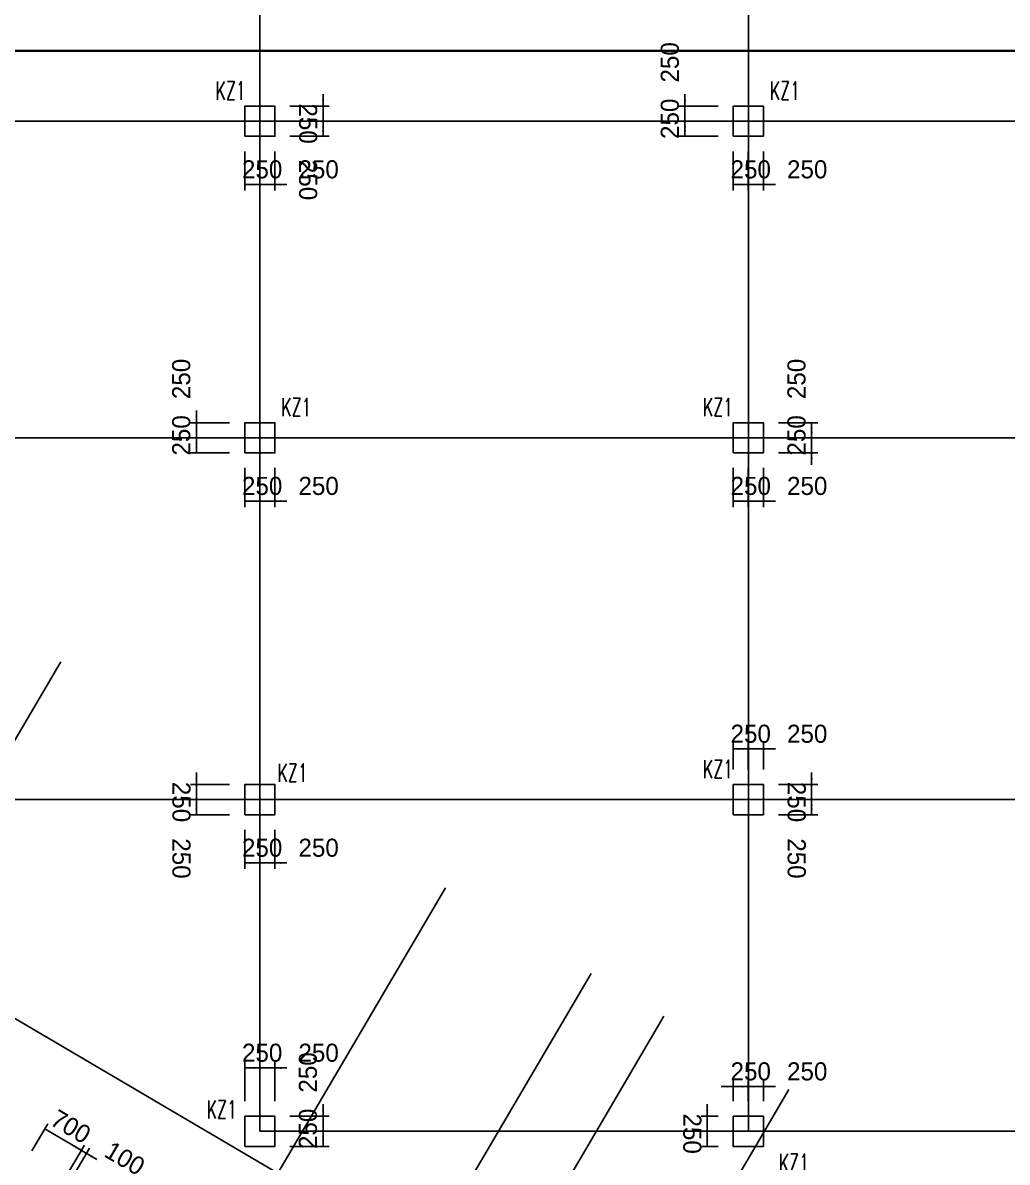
# Model space of a CAD drawing. Extents: x 387171 to 699106, y 11966 to 245688.
# Drawn here: x 504530 to 520850, y 184575 to 203470 of the extents above; entities that cross this region are included whole.
import ezdxf

# ---------------------------------------------------------------- set-up
doc = ezdxf.new("R2010")
doc.units = 0
doc.header["$LTSCALE"] = 100
doc.header["$MEASUREMENT"] = 0
for name, color, linetype in [('COLU', 7, 'Continuous'), ('DIM', 3, 'Continuous'), ('DOTE', 253, 'Continuous'), ('NUM', 7, 'Continuous'), ('小尺寸', 4, 'Continuous')]:
    doc.layers.add(name, color=color, linetype=linetype)
doc.styles.get("Standard").update_dxf_attribs({"font": 'standard'})
doc.styles.add('tk', font='tk')
doc.dimstyles.get("Standard").update_dxf_attribs({"dimtxt": 300, "dimasz": 100, "dimexe": 100, "dimexo": 250, "dimgap": 100, "dimtad": 0, "dimtoh": 1, "dimdec": 0, "dimdsep": 46, "dimcen": 0.09, "dimclrt": 7, "dimadec": 0, "dimazin": 0, "dimtfac": 1, "dimtdec": 4, "dimtofl": 0, "dimtmove": 0, "dimatfit": 3, "dimfxl": 1, "dimtolj": 1, "dimtzin": 0, "dimarcsym": 0})

# ---------------------------------------------------------------- blocks, each defined once
blk = doc.blocks.new('*D1210')
at = {"layer": '小尺寸', "color": 0, "linetype": 'ByBlock', "lineweight": -2}
for p, q in [((504682, 184762), (504947, 185213)), ((504896, 185127), (505500, 184772)), ((505285, 184407), (505551, 184858))]:
    blk.add_line(p, q, dxfattribs=at)
for points in [[(504896, 185127), (504991, 185091), (504974, 185062)], [(505500, 184772), (505405, 184809), (505422, 184837)]]:
    blk.add_solid(points, dxfattribs=at)
at = {"layer": '小尺寸', "color": 7, "linetype": 'Continuous', "lineweight": -2, "insert": (505325, 185165), "char_height": 300, "width": 566.67, "attachment_point": 5, "rotation": 329.5454, "style": 'tk'}
blk.add_mtext('700', dxfattribs=at)
blk = doc.blocks.new('*D945')
at = {"layer": '小尺寸', "color": 0, "linetype": 'ByBlock', "lineweight": -2}
for p, q in [((505285, 184407), (505551, 184858)), ((505327, 184874), (505758, 184620)), ((505371, 184356), (505637, 184808))]:
    blk.add_line(p, q, dxfattribs=at)
for points in [[(505500, 184772), (505405, 184809), (505422, 184837)], [(505586, 184722), (505681, 184685), (505664, 184657)]]:
    blk.add_solid(points, dxfattribs=at)
at = {"layer": '小尺寸', "color": 7, "linetype": 'Continuous', "lineweight": -2, "insert": (506222, 184638), "char_height": 300, "width": 476.67, "attachment_point": 5, "rotation": 329.5454, "style": 'tk'}
blk.add_mtext('100', dxfattribs=at)
blk = doc.blocks.new('*D1452')
at = {"layer": '小尺寸', "color": 0, "linetype": 'ByBlock', "lineweight": -2}
for p, q in [((504207, 184983), (503953, 184552)), ((504340, 184673), (504019, 184862)), ((504289, 184587), (503968, 184775))]:
    blk.add_line(p, q, dxfattribs=at)
for points in [[(504105, 184811), (504142, 184906), (504170, 184889)], [(504055, 184725), (504018, 184630), (503990, 184647)]]:
    blk.add_solid(points, dxfattribs=at)
at = {"layer": '小尺寸', "color": 7, "linetype": 'Continuous', "lineweight": -2, "insert": (504061, 185229), "char_height": 300, "width": 476.67, "attachment_point": 5, "rotation": 59.5454, "style": 'tk'}
blk.add_mtext('100', dxfattribs=at)
blk = doc.blocks.new('*D2270')
at = {"layer": 'DIM', "color": 0, "linetype": 'ByBlock', "lineweight": -2}
for p, q in [((516058, 185088), (515777, 185088)), ((515877, 184838), (515877, 185088)), ((516058, 184838), (515777, 184838))]:
    blk.add_line(p, q, dxfattribs=at)
for points in [[(515877, 185088), (515894, 184988), (515860, 184988)], [(515877, 184838), (515860, 184938), (515894, 184938)]]:
    blk.add_solid(points, dxfattribs=at)
at = {"layer": 'DIM', "color": 7, "linetype": 'Continuous', "lineweight": -2, "insert": (515627, 184112), "char_height": 300, "width": 566.67, "attachment_point": 5, "rotation": 270, "style": 'tk'}
blk.add_mtext('250', dxfattribs=at)
blk = doc.blocks.new('*D3223')
at = {"layer": 'DIM', "color": 0, "linetype": 'ByBlock', "lineweight": -2}
for p, q in [((515877, 184888), (515877, 185538)), ((516058, 185338), (515777, 185338)), ((516058, 185088), (515777, 185088))]:
    blk.add_line(p, q, dxfattribs=at)
for points in [[(515877, 185338), (515860, 185438), (515894, 185438)], [(515877, 185088), (515894, 184988), (515860, 184988)]]:
    blk.add_solid(points, dxfattribs=at)
at = {"layer": 'DIM', "color": 7, "linetype": 'Continuous', "lineweight": -2, "insert": (515627, 185048), "char_height": 300, "width": 566.67, "attachment_point": 5, "rotation": 270, "style": 'tk'}
blk.add_mtext('250', dxfattribs=at)
blk = doc.blocks.new('*D4114')
at = {"layer": 'DIM', "color": 0, "linetype": 'ByBlock', "lineweight": -2}
for p, q in [((508208, 185588), (508208, 186238)), ((508208, 186138), (508458, 186138)), ((508458, 185588), (508458, 186238))]:
    blk.add_line(p, q, dxfattribs=at)
for points in [[(508208, 186138), (508308, 186155), (508308, 186121)], [(508458, 186138), (508358, 186121), (508358, 186155)]]:
    blk.add_solid(points, dxfattribs=at)
at = {"layer": 'DIM', "color": 7, "linetype": 'Continuous', "lineweight": -2, "insert": (508498, 186388), "char_height": 300, "width": 566.67, "attachment_point": 5, "style": 'tk'}
blk.add_mtext('250', dxfattribs=at)
blk = doc.blocks.new('*D3703')
at = {"layer": 'DIM', "color": 0, "linetype": 'ByBlock', "lineweight": -2}
for p, q in [((508258, 186138), (508908, 186138)), ((508458, 185588), (508458, 186238)), ((508708, 185588), (508708, 186238))]:
    blk.add_line(p, q, dxfattribs=at)
for points in [[(508458, 186138), (508358, 186121), (508358, 186155)], [(508708, 186138), (508808, 186155), (508808, 186121)]]:
    blk.add_solid(points, dxfattribs=at)
at = {"layer": 'DIM', "color": 7, "linetype": 'Continuous', "lineweight": -2, "insert": (509434, 186388), "char_height": 300, "width": 566.67, "attachment_point": 5, "style": 'tk'}
blk.add_mtext('250', dxfattribs=at)
blk = doc.blocks.new('*D4634')
at = {"layer": 'DIM', "color": 0, "linetype": 'ByBlock', "lineweight": -2}
for p, q in [((508958, 185088), (509608, 185088)), ((509508, 184838), (509508, 185088)), ((508958, 184838), (509608, 184838))]:
    blk.add_line(p, q, dxfattribs=at)
for points in [[(509508, 185088), (509525, 184988), (509491, 184988)], [(509508, 184838), (509491, 184938), (509525, 184938)]]:
    blk.add_solid(points, dxfattribs=at)
at = {"layer": 'DIM', "color": 7, "linetype": 'Continuous', "lineweight": -2, "insert": (509258, 185128), "char_height": 300, "width": 566.67, "attachment_point": 5, "rotation": 90, "style": 'tk'}
blk.add_mtext('250', dxfattribs=at)
blk = doc.blocks.new('*D4498')
at = {"layer": 'DIM', "color": 0, "linetype": 'ByBlock', "lineweight": -2}
for p, q in [((509508, 184888), (509508, 185538)), ((508958, 185338), (509608, 185338)), ((508958, 185088), (509608, 185088))]:
    blk.add_line(p, q, dxfattribs=at)
for points in [[(509508, 185338), (509491, 185438), (509525, 185438)], [(509508, 185088), (509525, 184988), (509491, 184988)]]:
    blk.add_solid(points, dxfattribs=at)
at = {"layer": 'DIM', "color": 7, "linetype": 'Continuous', "lineweight": -2, "insert": (509258, 186064), "char_height": 300, "width": 566.67, "attachment_point": 5, "rotation": 90, "style": 'tk'}
blk.add_mtext('250', dxfattribs=at)
blk = doc.blocks.new('*D2277')
at = {"layer": 'DIM', "color": 0, "linetype": 'ByBlock', "lineweight": -2}
for p, q in [((516308, 191088), (516308, 191528)), ((516308, 191428), (516558, 191428)), ((516558, 191088), (516558, 191528))]:
    blk.add_line(p, q, dxfattribs=at)
for points in [[(516308, 191428), (516408, 191444), (516408, 191411)], [(516558, 191428), (516458, 191411), (516458, 191444)]]:
    blk.add_solid(points, dxfattribs=at)
at = {"layer": 'DIM', "color": 7, "linetype": 'Continuous', "lineweight": -2, "insert": (516598, 191678), "char_height": 300, "width": 566.67, "attachment_point": 5, "style": 'tk'}
blk.add_mtext('250', dxfattribs=at)
blk = doc.blocks.new('*D2009')
at = {"layer": 'DIM', "color": 0, "linetype": 'ByBlock', "lineweight": -2}
for p, q in [((516358, 191428), (517008, 191428)), ((516558, 191088), (516558, 191528)), ((516808, 191088), (516808, 191528))]:
    blk.add_line(p, q, dxfattribs=at)
for points in [[(516558, 191428), (516458, 191411), (516458, 191444)], [(516808, 191428), (516908, 191444), (516908, 191411)]]:
    blk.add_solid(points, dxfattribs=at)
at = {"layer": 'DIM', "color": 7, "linetype": 'Continuous', "lineweight": -2, "insert": (517534, 191678), "char_height": 300, "width": 566.67, "attachment_point": 5, "style": 'tk'}
blk.add_mtext('250', dxfattribs=at)
blk = doc.blocks.new('*D2804')
at = {"layer": 'DIM', "color": 0, "linetype": 'ByBlock', "lineweight": -2}
for p, q in [((517058, 190588), (517708, 190588)), ((517608, 190338), (517608, 190588)), ((517058, 190338), (517708, 190338))]:
    blk.add_line(p, q, dxfattribs=at)
for points in [[(517608, 190588), (517625, 190488), (517591, 190488)], [(517608, 190338), (517591, 190438), (517625, 190438)]]:
    blk.add_solid(points, dxfattribs=at)
at = {"layer": 'DIM', "color": 7, "linetype": 'Continuous', "lineweight": -2, "insert": (517358, 189612), "char_height": 300, "width": 566.67, "attachment_point": 5, "rotation": 270, "style": 'tk'}
blk.add_mtext('250', dxfattribs=at)
blk = doc.blocks.new('*D2523')
at = {"layer": 'DIM', "color": 0, "linetype": 'ByBlock', "lineweight": -2}
for p, q in [((517608, 190388), (517608, 191038)), ((517058, 190838), (517708, 190838)), ((517058, 190588), (517708, 190588))]:
    blk.add_line(p, q, dxfattribs=at)
for points in [[(517608, 190838), (517591, 190938), (517625, 190938)], [(517608, 190588), (517625, 190488), (517591, 190488)]]:
    blk.add_solid(points, dxfattribs=at)
at = {"layer": 'DIM', "color": 7, "linetype": 'Continuous', "lineweight": -2, "insert": (517358, 190548), "char_height": 300, "width": 566.67, "attachment_point": 5, "rotation": 270, "style": 'tk'}
blk.add_mtext('250', dxfattribs=at)
blk = doc.blocks.new('*D2463')
at = {"layer": 'DIM', "color": 0, "linetype": 'ByBlock', "lineweight": -2}
for p, q in [((508208, 190088), (508208, 189438)), ((508458, 190088), (508458, 189438)), ((508208, 189538), (508458, 189538))]:
    blk.add_line(p, q, dxfattribs=at)
for points in [[(508208, 189538), (508308, 189555), (508308, 189521)], [(508458, 189538), (508358, 189521), (508358, 189555)]]:
    blk.add_solid(points, dxfattribs=at)
at = {"layer": 'DIM', "color": 7, "linetype": 'Continuous', "lineweight": -2, "insert": (508498, 189788), "char_height": 300, "width": 566.67, "attachment_point": 5, "style": 'tk'}
blk.add_mtext('250', dxfattribs=at)
blk = doc.blocks.new('*D3269')
at = {"layer": 'DIM', "color": 0, "linetype": 'ByBlock', "lineweight": -2}
for p, q in [((508458, 190088), (508458, 189438)), ((508708, 190088), (508708, 189438)), ((508258, 189538), (508908, 189538))]:
    blk.add_line(p, q, dxfattribs=at)
for points in [[(508458, 189538), (508358, 189521), (508358, 189555)], [(508708, 189538), (508808, 189555), (508808, 189521)]]:
    blk.add_solid(points, dxfattribs=at)
at = {"layer": 'DIM', "color": 7, "linetype": 'Continuous', "lineweight": -2, "insert": (509434, 189788), "char_height": 300, "width": 566.67, "attachment_point": 5, "style": 'tk'}
blk.add_mtext('250', dxfattribs=at)
blk = doc.blocks.new('*D3001')
at = {"layer": 'DIM', "color": 0, "linetype": 'ByBlock', "lineweight": -2}
for p, q in [((507958, 190588), (507308, 190588)), ((507408, 190338), (507408, 190588)), ((507958, 190338), (507308, 190338))]:
    blk.add_line(p, q, dxfattribs=at)
for points in [[(507408, 190588), (507425, 190488), (507391, 190488)], [(507408, 190338), (507391, 190438), (507425, 190438)]]:
    blk.add_solid(points, dxfattribs=at)
at = {"layer": 'DIM', "color": 7, "linetype": 'Continuous', "lineweight": -2, "insert": (507158, 189612), "char_height": 300, "width": 566.67, "attachment_point": 5, "rotation": 270, "style": 'tk'}
blk.add_mtext('250', dxfattribs=at)
blk = doc.blocks.new('*D4033')
at = {"layer": 'DIM', "color": 0, "linetype": 'ByBlock', "lineweight": -2}
for p, q in [((507408, 190388), (507408, 191038)), ((507958, 190838), (507308, 190838)), ((507958, 190588), (507308, 190588))]:
    blk.add_line(p, q, dxfattribs=at)
for points in [[(507408, 190838), (507391, 190938), (507425, 190938)], [(507408, 190588), (507425, 190488), (507391, 190488)]]:
    blk.add_solid(points, dxfattribs=at)
at = {"layer": 'DIM', "color": 7, "linetype": 'Continuous', "lineweight": -2, "insert": (507158, 190548), "char_height": 300, "width": 566.67, "attachment_point": 5, "rotation": 270, "style": 'tk'}
blk.add_mtext('250', dxfattribs=at)
blk = doc.blocks.new('*D2008')
at = {"layer": 'DIM', "color": 0, "linetype": 'ByBlock', "lineweight": -2}
for p, q in [((507408, 197038), (507408, 196388)), ((507958, 196838), (507308, 196838)), ((507958, 196588), (507308, 196588))]:
    blk.add_line(p, q, dxfattribs=at)
for points in [[(507408, 196838), (507391, 196938), (507425, 196938)], [(507408, 196588), (507425, 196488), (507391, 196488)]]:
    blk.add_solid(points, dxfattribs=at)
at = {"layer": 'DIM', "color": 7, "linetype": 'Continuous', "lineweight": -2, "insert": (507158, 197564), "char_height": 300, "width": 566.67, "attachment_point": 5, "rotation": 90, "style": 'tk'}
blk.add_mtext('250', dxfattribs=at)
blk = doc.blocks.new('*D2803')
at = {"layer": 'DIM', "color": 0, "linetype": 'ByBlock', "lineweight": -2}
for p, q in [((507958, 196588), (507308, 196588)), ((507408, 196588), (507408, 196338)), ((507958, 196338), (507308, 196338))]:
    blk.add_line(p, q, dxfattribs=at)
for points in [[(507408, 196588), (507425, 196488), (507391, 196488)], [(507408, 196338), (507391, 196438), (507425, 196438)]]:
    blk.add_solid(points, dxfattribs=at)
at = {"layer": 'DIM', "color": 7, "linetype": 'Continuous', "lineweight": -2, "insert": (507158, 196628), "char_height": 300, "width": 566.67, "attachment_point": 5, "rotation": 90, "style": 'tk'}
blk.add_mtext('250', dxfattribs=at)
blk = doc.blocks.new('*D2520')
at = {"layer": 'DIM', "color": 0, "linetype": 'ByBlock', "lineweight": -2}
for p, q in [((508208, 196088), (508208, 195438)), ((508458, 196088), (508458, 195438)), ((508208, 195538), (508458, 195538))]:
    blk.add_line(p, q, dxfattribs=at)
for points in [[(508208, 195538), (508308, 195555), (508308, 195521)], [(508458, 195538), (508358, 195521), (508358, 195555)]]:
    blk.add_solid(points, dxfattribs=at)
at = {"layer": 'DIM', "color": 7, "linetype": 'Continuous', "lineweight": -2, "insert": (508498, 195788), "char_height": 300, "width": 566.67, "attachment_point": 5, "style": 'tk'}
blk.add_mtext('250', dxfattribs=at)
blk = doc.blocks.new('*D2377')
at = {"layer": 'DIM', "color": 0, "linetype": 'ByBlock', "lineweight": -2}
for p, q in [((508458, 196088), (508458, 195438)), ((508708, 196088), (508708, 195438)), ((508258, 195538), (508908, 195538))]:
    blk.add_line(p, q, dxfattribs=at)
for points in [[(508458, 195538), (508358, 195521), (508358, 195555)], [(508708, 195538), (508808, 195555), (508808, 195521)]]:
    blk.add_solid(points, dxfattribs=at)
at = {"layer": 'DIM', "color": 7, "linetype": 'Continuous', "lineweight": -2, "insert": (509434, 195788), "char_height": 300, "width": 566.67, "attachment_point": 5, "style": 'tk'}
blk.add_mtext('250', dxfattribs=at)
blk = doc.blocks.new('*D3268')
at = {"layer": 'DIM', "color": 0, "linetype": 'ByBlock', "lineweight": -2}
for p, q in [((516308, 196088), (516308, 195438)), ((516558, 196088), (516558, 195438)), ((516308, 195538), (516558, 195538))]:
    blk.add_line(p, q, dxfattribs=at)
for points in [[(516308, 195538), (516408, 195555), (516408, 195521)], [(516558, 195538), (516458, 195521), (516458, 195555)]]:
    blk.add_solid(points, dxfattribs=at)
at = {"layer": 'DIM', "color": 7, "linetype": 'Continuous', "lineweight": -2, "insert": (516598, 195788), "char_height": 300, "width": 566.67, "attachment_point": 5, "style": 'tk'}
blk.add_mtext('250', dxfattribs=at)
blk = doc.blocks.new('*D2999')
at = {"layer": 'DIM', "color": 0, "linetype": 'ByBlock', "lineweight": -2}
for p, q in [((516558, 196088), (516558, 195438)), ((516808, 196088), (516808, 195438)), ((516358, 195538), (517008, 195538))]:
    blk.add_line(p, q, dxfattribs=at)
for points in [[(516558, 195538), (516458, 195521), (516458, 195555)], [(516808, 195538), (516908, 195555), (516908, 195521)]]:
    blk.add_solid(points, dxfattribs=at)
at = {"layer": 'DIM', "color": 7, "linetype": 'Continuous', "lineweight": -2, "insert": (517534, 195788), "char_height": 300, "width": 566.67, "attachment_point": 5, "style": 'tk'}
blk.add_mtext('250', dxfattribs=at)
blk = doc.blocks.new('*D4031')
at = {"layer": 'DIM', "color": 0, "linetype": 'ByBlock', "lineweight": -2}
for p, q in [((517608, 196138), (517608, 196788)), ((517058, 196588), (517708, 196588)), ((517058, 196338), (517708, 196338))]:
    blk.add_line(p, q, dxfattribs=at)
for points in [[(517608, 196588), (517591, 196688), (517625, 196688)], [(517608, 196338), (517625, 196238), (517591, 196238)]]:
    blk.add_solid(points, dxfattribs=at)
at = {"layer": 'DIM', "color": 7, "linetype": 'Continuous', "lineweight": -2, "insert": (517358, 196628), "char_height": 300, "width": 566.67, "attachment_point": 5, "rotation": 90, "style": 'tk'}
blk.add_mtext('250', dxfattribs=at)
blk = doc.blocks.new('*D3774')
at = {"layer": 'DIM', "color": 0, "linetype": 'ByBlock', "lineweight": -2}
for p, q in [((517058, 196838), (517708, 196838)), ((517608, 196588), (517608, 196838)), ((517058, 196588), (517708, 196588))]:
    blk.add_line(p, q, dxfattribs=at)
for points in [[(517608, 196838), (517625, 196738), (517591, 196738)], [(517608, 196588), (517591, 196688), (517625, 196688)]]:
    blk.add_solid(points, dxfattribs=at)
at = {"layer": 'DIM', "color": 7, "linetype": 'Continuous', "lineweight": -2, "insert": (517358, 197564), "char_height": 300, "width": 566.67, "attachment_point": 5, "rotation": 90, "style": 'tk'}
blk.add_mtext('250', dxfattribs=at)
blk = doc.blocks.new('*D2998')
at = {"layer": 'DIM', "color": 0, "linetype": 'ByBlock', "lineweight": -2}
for p, q in [((508208, 201338), (508208, 200688)), ((508458, 201338), (508458, 200688)), ((508208, 200788), (508458, 200788))]:
    blk.add_line(p, q, dxfattribs=at)
for points in [[(508208, 200788), (508308, 200805), (508308, 200771)], [(508458, 200788), (508358, 200771), (508358, 200805)]]:
    blk.add_solid(points, dxfattribs=at)
at = {"layer": 'DIM', "color": 7, "linetype": 'Continuous', "lineweight": -2, "insert": (508498, 201038), "char_height": 300, "width": 566.67, "attachment_point": 5, "style": 'tk'}
blk.add_mtext('250', dxfattribs=at)
blk = doc.blocks.new('*D4030')
at = {"layer": 'DIM', "color": 0, "linetype": 'ByBlock', "lineweight": -2}
for p, q in [((508458, 201338), (508458, 200688)), ((508708, 201338), (508708, 200688)), ((508258, 200788), (508908, 200788))]:
    blk.add_line(p, q, dxfattribs=at)
for points in [[(508458, 200788), (508358, 200771), (508358, 200805)], [(508708, 200788), (508808, 200805), (508808, 200771)]]:
    blk.add_solid(points, dxfattribs=at)
at = {"layer": 'DIM', "color": 7, "linetype": 'Continuous', "lineweight": -2, "insert": (509434, 201038), "char_height": 300, "width": 566.67, "attachment_point": 5, "style": 'tk'}
blk.add_mtext('250', dxfattribs=at)
blk = doc.blocks.new('*D3773')
at = {"layer": 'DIM', "color": 0, "linetype": 'ByBlock', "lineweight": -2}
for p, q in [((508958, 201838), (509608, 201838)), ((509508, 201588), (509508, 201838)), ((508958, 201588), (509608, 201588))]:
    blk.add_line(p, q, dxfattribs=at)
for points in [[(509508, 201838), (509525, 201738), (509491, 201738)], [(509508, 201588), (509491, 201688), (509525, 201688)]]:
    blk.add_solid(points, dxfattribs=at)
at = {"layer": 'DIM', "color": 7, "linetype": 'Continuous', "lineweight": -2, "insert": (509258, 200862), "char_height": 300, "width": 566.67, "attachment_point": 5, "rotation": 270, "style": 'tk'}
blk.add_mtext('250', dxfattribs=at)
blk = doc.blocks.new('*D4557')
at = {"layer": 'DIM', "color": 0, "linetype": 'ByBlock', "lineweight": -2}
for p, q in [((509508, 201638), (509508, 202288)), ((508958, 202088), (509608, 202088)), ((508958, 201838), (509608, 201838))]:
    blk.add_line(p, q, dxfattribs=at)
for points in [[(509508, 202088), (509491, 202188), (509525, 202188)], [(509508, 201838), (509525, 201738), (509491, 201738)]]:
    blk.add_solid(points, dxfattribs=at)
at = {"layer": 'DIM', "color": 7, "linetype": 'Continuous', "lineweight": -2, "insert": (509258, 201798), "char_height": 300, "width": 566.67, "attachment_point": 5, "rotation": 270, "style": 'tk'}
blk.add_mtext('250', dxfattribs=at)
blk = doc.blocks.new('*D4493')
at = {"layer": 'DIM', "color": 0, "linetype": 'ByBlock', "lineweight": -2}
for p, q in [((515508, 202288), (515508, 201638)), ((516058, 202088), (515408, 202088)), ((516058, 201838), (515408, 201838))]:
    blk.add_line(p, q, dxfattribs=at)
for points in [[(515508, 202088), (515491, 202188), (515525, 202188)], [(515508, 201838), (515525, 201738), (515491, 201738)]]:
    blk.add_solid(points, dxfattribs=at)
at = {"layer": 'DIM', "color": 7, "linetype": 'Continuous', "lineweight": -2, "insert": (515258, 202814), "char_height": 300, "width": 566.67, "attachment_point": 5, "rotation": 90, "style": 'tk'}
blk.add_mtext('250', dxfattribs=at)
blk = doc.blocks.new('*D4223')
at = {"layer": 'DIM', "color": 0, "linetype": 'ByBlock', "lineweight": -2}
for p, q in [((516058, 201838), (515408, 201838)), ((515508, 201838), (515508, 201588)), ((516058, 201588), (515408, 201588))]:
    blk.add_line(p, q, dxfattribs=at)
for points in [[(515508, 201838), (515525, 201738), (515491, 201738)], [(515508, 201588), (515491, 201688), (515525, 201688)]]:
    blk.add_solid(points, dxfattribs=at)
at = {"layer": 'DIM', "color": 7, "linetype": 'Continuous', "lineweight": -2, "insert": (515258, 201878), "char_height": 300, "width": 566.67, "attachment_point": 5, "rotation": 90, "style": 'tk'}
blk.add_mtext('250', dxfattribs=at)
blk = doc.blocks.new('*D247')
at = {"layer": 'DIM', "color": 0, "linetype": 'ByBlock', "lineweight": -2}
for p, q in [((516308, 201338), (516308, 200688)), ((516558, 201338), (516558, 200688)), ((516308, 200788), (516558, 200788))]:
    blk.add_line(p, q, dxfattribs=at)
for points in [[(516308, 200788), (516408, 200805), (516408, 200771)], [(516558, 200788), (516458, 200771), (516458, 200805)]]:
    blk.add_solid(points, dxfattribs=at)
at = {"layer": 'DIM', "color": 7, "linetype": 'Continuous', "lineweight": -2, "insert": (516598, 201038), "char_height": 300, "width": 566.67, "attachment_point": 5, "style": 'tk'}
blk.add_mtext('250', dxfattribs=at)
blk = doc.blocks.new('*D4742')
at = {"layer": 'DIM', "color": 0, "linetype": 'ByBlock', "lineweight": -2}
for p, q in [((516558, 201338), (516558, 200688)), ((516808, 201338), (516808, 200688)), ((516358, 200788), (517008, 200788))]:
    blk.add_line(p, q, dxfattribs=at)
for points in [[(516558, 200788), (516458, 200771), (516458, 200805)], [(516808, 200788), (516908, 200805), (516908, 200771)]]:
    blk.add_solid(points, dxfattribs=at)
at = {"layer": 'DIM', "color": 7, "linetype": 'Continuous', "lineweight": -2, "insert": (517534, 201038), "char_height": 300, "width": 566.67, "attachment_point": 5, "style": 'tk'}
blk.add_mtext('250', dxfattribs=at)
blk = doc.blocks.new('*D1784')
at = {"layer": 'DIM', "color": 0, "linetype": 'ByBlock', "lineweight": -2}
for p, q in [((516108, 185829), (516758, 185829)), ((516308, 185588), (516308, 185929)), ((516558, 185588), (516558, 185929))]:
    blk.add_line(p, q, dxfattribs=at)
for points in [[(516308, 185829), (516208, 185812), (516208, 185845)], [(516558, 185829), (516658, 185845), (516658, 185812)]]:
    blk.add_solid(points, dxfattribs=at)
at = {"layer": 'DIM', "color": 7, "linetype": 'Continuous', "lineweight": -2, "insert": (516598, 186079), "char_height": 300, "width": 566.67, "attachment_point": 5, "style": 'tk'}
blk.add_mtext('250', dxfattribs=at)
blk = doc.blocks.new('*D2703')
at = {"layer": 'DIM', "color": 0, "linetype": 'ByBlock', "lineweight": -2}
for p, q in [((516358, 185829), (517008, 185829)), ((516558, 185588), (516558, 185929)), ((516808, 185588), (516808, 185929))]:
    blk.add_line(p, q, dxfattribs=at)
for points in [[(516558, 185829), (516458, 185812), (516458, 185845)], [(516808, 185829), (516908, 185845), (516908, 185812)]]:
    blk.add_solid(points, dxfattribs=at)
at = {"layer": 'DIM', "color": 7, "linetype": 'Continuous', "lineweight": -2, "insert": (517534, 186079), "char_height": 300, "width": 566.67, "attachment_point": 5, "style": 'tk'}
blk.add_mtext('250', dxfattribs=at)
blk = doc.blocks.new('后浇带现场')
at = {"color": 6, "lineweight": 30}
blk.add_lwpolyline([(660511, 730049), (710056, 730049), (710057, 730849), (660479, 730849)], dxfattribs=at)

msp = doc.modelspace()

# ---------------------------------------------------------------- linework, layer by layer
at = {"layer": 'COLU'}
for points in [[(508208.1, 201587.9), (508708.1, 201587.9), (508708.1, 202087.9), (508208.1, 202087.9)], [(516308.1, 201587.9), (516808.1, 201587.9), (516808.1, 202087.9), (516308.1, 202087.9)], [(508208.1, 196337.9), (508708.1, 196337.9), (508708.1, 196837.9), (508208.1, 196837.9)], [(516308.1, 196337.9), (516808.1, 196337.9), (516808.1, 196837.9), (516308.1, 196837.9)], [(508208.1, 190337.9), (508708.1, 190337.9), (508708.1, 190837.9), (508208.1, 190837.9)], [(516308.1, 190337.9), (516808.1, 190337.9), (516808.1, 190837.9), (516308.1, 190837.9)], [(508208.1, 184837.9), (508708.1, 184837.9), (508708.1, 185337.9), (508208.1, 185337.9)], [(516308.1, 184837.9), (516808.1, 184837.9), (516808.1, 185337.9), (516308.1, 185337.9)]]:
    msp.add_lwpolyline(points, close=True, dxfattribs=at)
at = {"layer": 'DOTE'}
for p, q in [((508458.1, 215687.9), (508458.1, 185087.9)), ((516558.1, 213087.9), (516558.1, 185087.9)), ((489178.8, 201837.9), (546133.1, 201837.9)), ((489379.5, 196587.9), (534043.3, 196587.9)), ((490960.9, 194859.3), (536912.8, 167840.5)), ((505159.3, 192874), (499490, 183232)), ((534043.3, 190587.9), (489620.4, 190587.9)), ((511538.3, 189123.2), (505108.8, 178188.2)), ((513952, 187704.1), (509803.3, 180648.2)), ((515158.9, 186994.5), (508729.3, 176059.4)), ((517227.7, 185778), (508010.6, 170102.1)), ((508458.1, 185087.9), (534043.3, 185087.9))]:
    msp.add_line(p, q, dxfattribs=at)

# ---------------------------------------------------------------- block references
at = {"color": 3, "lineweight": 30}
msp.add_blockref('后浇带现场', (-182998.7, -527042.1), dxfattribs=at)

# ---------------------------------------------------------------- texts
at = {"layer": 'NUM', "color": 200, "width": 0.7}
for p in [(507725.2, 202194), (516914.1, 202194), (508814.1, 196944), (515805.2, 196944), (515805.2, 190944), (508751.8, 190881.9), (507578.6, 185297.1), (517064.1, 184411.1)]:
    msp.add_text('KZ1', height=300, dxfattribs=at).set_placement(p)

# ---------------------------------------------------------------- dimensions: what is measured, and where the dimension line sits
at = {"layer": 'DIM', "color": 200}
for p1, p2, distance, picture, middle in [((516308.1, 202087.9), (516308.1, 201837.9), -800, '*D4493', (515258.1, 202306)), ((508708.1, 201837.9), (508708.1, 202087.9), -800, '*D4557', (509258.1, 202306)), ((516308.1, 201837.9), (516308.1, 201587.9), -800, '*D4223', (515258.1, 201369.9)), ((508708.1, 201587.9), (508708.1, 201837.9), -800, '*D3773', (509258.1, 201369.9)), ((508208.1, 201587.9), (508458.1, 201587.9), -800, '*D2998', (507990, 201037.9)), ((508458.1, 201587.9), (508708.1, 201587.9), -800, '*D4030', (508926.1, 201037.9)), ((516308.1, 201587.9), (516558.1, 201587.9), -800, '*D247', (516090, 201037.9)), ((516558.1, 201587.9), (516808.1, 201587.9), -800, '*D4742', (517026.1, 201037.9)), ((508208.1, 196837.9), (508208.1, 196587.9), -800, '*D2008', (507158.1, 197056)), ((516808.1, 196587.9), (516808.1, 196837.9), -800, '*D3774', (517358.1, 197056)), ((508208.1, 196587.9), (508208.1, 196337.9), -800, '*D2803', (507158.1, 196119.9)), ((516808.1, 196337.9), (516808.1, 196587.9), -800, '*D4031', (517358.1, 196119.9)), ((508208.1, 196337.9), (508458.1, 196337.9), -800, '*D2520', (507990, 195787.9)), ((508458.1, 196337.9), (508708.1, 196337.9), -800, '*D2377', (508926.1, 195787.9)), ((516308.1, 196337.9), (516558.1, 196337.9), -800, '*D3268', (516090, 195787.9)), ((516558.1, 196337.9), (516808.1, 196337.9), -800, '*D2999', (517026.1, 195787.9)), ((516308.1, 190837.9), (516558.1, 190837.9), 589.6, '*D2277', (516090, 191677.5)), ((516558.1, 190837.9), (516808.1, 190837.9), 589.6, '*D2009', (517026.1, 191677.5)), ((508208.1, 190587.9), (508208.1, 190837.9), 800, '*D4033', (507158.1, 191056)), ((516808.1, 190587.9), (516808.1, 190837.9), -800, '*D2523', (517358.1, 191056)), ((508208.1, 190337.9), (508208.1, 190587.9), 800, '*D3001', (507158.1, 190119.9)), ((516808.1, 190337.9), (516808.1, 190587.9), -800, '*D2804', (517358.1, 190119.9)), ((508208.1, 190337.9), (508458.1, 190337.9), -800, '*D2463', (507990, 189787.9)), ((508458.1, 190337.9), (508708.1, 190337.9), -800, '*D3269', (508926.1, 189787.9)), ((508208.1, 185337.9), (508458.1, 185337.9), 800, '*D4114', (507990, 186387.9)), ((508458.1, 185337.9), (508708.1, 185337.9), 800, '*D3703', (508926.1, 186387.9)), ((508708.1, 185087.9), (508708.1, 185337.9), -800, '*D4498', (509258.1, 185556)), ((516308.1, 185087.9), (516308.1, 185337.9), 431, '*D3223', (515627.1, 185556)), ((508708.1, 184837.9), (508708.1, 185087.9), -800, '*D4634', (509258.1, 184619.9)), ((516308.1, 184837.9), (516308.1, 185087.9), 431, '*D2270', (515627.1, 184619.9))]:
    dim = msp.add_aligned_dim(p1=p1, p2=p2, distance=distance, dimstyle='Standard', dxfattribs=at)
    dim.commit()
    dim.dimension.update_dxf_attribs({"geometry": picture, "text_midpoint": middle})
for base, p1, p2, picture, middle in [((516558.1, 185828.7), (516308.1, 185337.9), (516558.1, 185337.9), '*D1784', (516090, 186078.7)), ((516808.1, 185828.7), (516558.1, 185337.9), (516808.1, 185337.9), '*D2703', (517026.1, 186078.7))]:
    dim = msp.add_linear_dim(base=base, p1=p1, p2=p2, dimstyle='Standard', dxfattribs=at)
    dim.commit()
    dim.dimension.update_dxf_attribs({"geometry": picture, "text_midpoint": middle})
at = {"layer": '小尺寸'}
for base, p1, p2, angle, picture, middle in [((504054.6, 184724.7), (504555.1, 184546.4), (504504.4, 184460.2), 59.54537, '*D1452', (503864.4, 184894.5)), ((505499.9, 184772.2), (504555.1, 184546.4), (505158.5, 184191.6), 329.54537, '*D1210', (505324.9, 185165.1)), ((505586.1, 184721.6), (505158.5, 184191.6), (505244.7, 184140.9), 329.54537, '*D945', (505886.9, 184834.7))]:
    dim = msp.add_linear_dim(base=base, p1=p1, p2=p2, angle=angle, dimstyle='Standard', dxfattribs=at)
    dim.commit()
    dim.dimension.update_dxf_attribs({"geometry": picture, "text_midpoint": middle})

doc.saveas('drawing.dxf')
